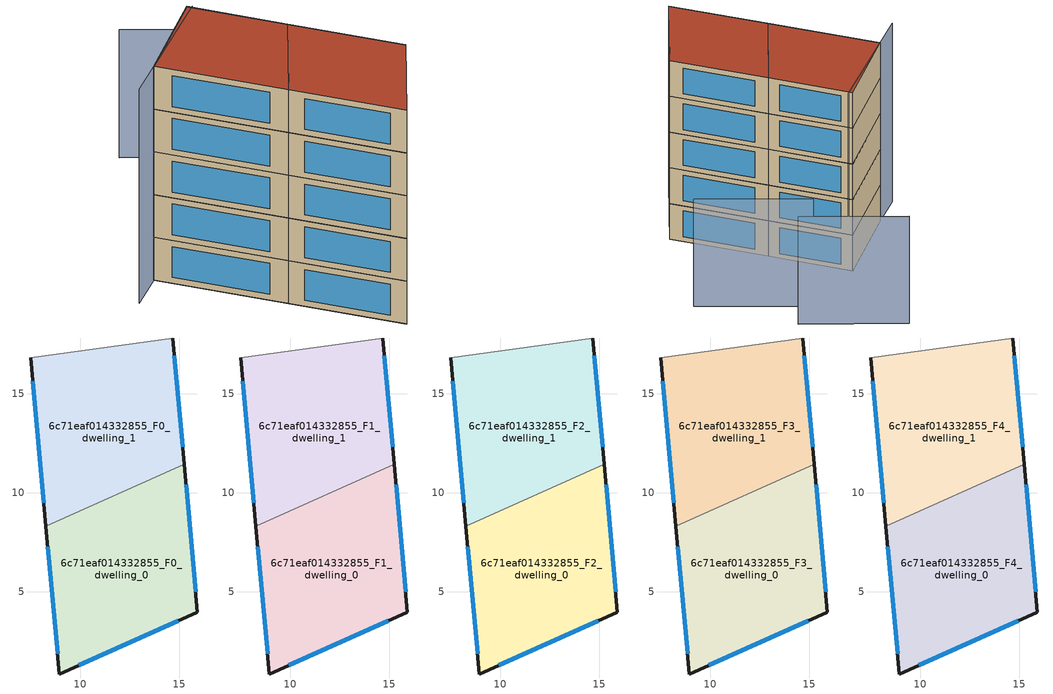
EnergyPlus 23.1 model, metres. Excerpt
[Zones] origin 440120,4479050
6c71eaf014332855_F0_dwelling_0
 floor ground (EU_floor_Construction): 15.91,3.96 15.25,11.43 8.26,8.31 8.95,0.85 z0
 wall outside (EU_wall_Construction): 15.25,11.43 15.91,3.96 8.95,0.85 8.26,8.31 z0:3
 wall to 6c71eaf014332855_F0_dwelling_1 (EU_wall_Construction): 8.26,8.31 15.25,11.43 z0:3
 window (EU_Window_Construction): 15.34,10.4 15.82,5 / 14.95,3.53 9.91,1.28 / 8.85,1.88 8.36,7.27 z0.42:2.58
6c71eaf014332855_F0_dwelling_1
 floor ground (EU_floor_Construction): 15.25,11.43 14.68,17.82 7.49,16.82 8.26,8.31 z0
 wall outside (EU_wall_Construction): 8.26,8.31 7.49,16.82 / 14.68,17.82 15.25,11.43 z0:3
 wall adiabatic (EU_wall_Construction): 7.49,16.82 14.68,17.82 z0:3
 window (EU_Window_Construction): 8.16,9.49 7.59,15.64 / 14.76,16.93 15.17,12.32 z0.42:2.58
6c71eaf014332855_F1_dwelling_0
 floor to 6c71eaf014332855_F0_dwelling_0 (EU_floor_Construction): 15.91,3.96 15.25,11.43 8.26,8.31 8.94,0.85 z3
 wall outside (EU_wall_Construction): 15.25,11.43 15.91,3.96 8.95,0.85 8.26,8.31 z3:6
 wall to 6c71eaf014332855_F1_dwelling_1 (EU_wall_Construction): 8.26,8.31 15.25,11.43 z3:6
 window (EU_Window_Construction): 15.34,10.4 15.82,5 / 14.95,3.53 9.91,1.28 / 8.85,1.88 8.36,7.27 z3.42:5.58
6c71eaf014332855_F1_dwelling_1
 floor to 6c71eaf014332855_F0_dwelling_1 (EU_floor_Construction): 15.25,11.43 14.68,17.82 7.49,16.82 8.26,8.31 z3
 wall outside (EU_wall_Construction): 8.26,8.31 7.49,16.82 / 14.68,17.82 15.25,11.43 z3:6
 wall adiabatic (EU_wall_Construction): 7.49,16.82 14.68,17.82 z3:6
 window (EU_Window_Construction): 8.16,9.49 7.59,15.64 / 14.76,16.93 15.17,12.32 z3.42:5.58
6c71eaf014332855_F2_dwelling_0
 floor to 6c71eaf014332855_F1_dwelling_0 (EU_floor_Construction): 15.91,3.96 15.25,11.43 8.26,8.31 8.94,0.85 z6
 wall outside (EU_wall_Construction): 15.25,11.43 15.91,3.96 8.95,0.85 8.26,8.31 z6:9
 wall to 6c71eaf014332855_F2_dwelling_1 (EU_wall_Construction): 8.26,8.31 15.25,11.43 z6:9
 window (EU_Window_Construction): 15.34,10.4 15.82,5 / 14.95,3.53 9.91,1.28 / 8.85,1.88 8.36,7.27 z6.42:8.58
6c71eaf014332855_F2_dwelling_1
 floor to 6c71eaf014332855_F1_dwelling_1 (EU_floor_Construction): 15.25,11.43 14.68,17.82 7.49,16.82 8.26,8.31 z6
 wall outside (EU_wall_Construction): 8.26,8.31 7.49,16.82 / 14.68,17.82 15.25,11.43 z6:9
 wall adiabatic (EU_wall_Construction): 7.49,16.82 14.68,17.82 z6:9
 window (EU_Window_Construction): 8.16,9.49 7.59,15.64 / 14.76,16.93 15.17,12.32 z6.42:8.58
6c71eaf014332855_F3_dwelling_0
 floor to 6c71eaf014332855_F2_dwelling_0 (EU_floor_Construction): 15.91,3.96 15.25,11.43 8.26,8.31 8.94,0.85 z9
 wall outside (EU_wall_Construction): 15.25,11.43 15.91,3.96 8.95,0.85 8.26,8.31 z9:12
 wall to 6c71eaf014332855_F3_dwelling_1 (EU_wall_Construction): 8.26,8.31 15.25,11.43 z9:12
 window (EU_Window_Construction): 15.34,10.4 15.82,5 / 14.95,3.53 9.91,1.28 / 8.85,1.88 8.36,7.27 z9.42:11.58
6c71eaf014332855_F3_dwelling_1
 floor to 6c71eaf014332855_F2_dwelling_1 (EU_floor_Construction): 15.25,11.43 14.68,17.82 7.49,16.82 8.26,8.31 z9
 wall outside (EU_wall_Construction): 8.26,8.31 7.49,16.82 / 14.68,17.82 15.25,11.43 z9:12
 wall adiabatic (EU_wall_Construction): 7.49,16.82 14.68,17.82 z9:12
 window (EU_Window_Construction): 8.16,9.49 7.59,15.64 / 14.76,16.93 15.17,12.32 z9.42:11.58
6c71eaf014332855_F4_dwelling_0
 floor to 6c71eaf014332855_F3_dwelling_0 (EU_floor_Construction): 15.91,3.96 15.25,11.43 8.26,8.31 8.94,0.85 z12
 wall outside (EU_wall_Construction): 15.25,11.43 15.91,3.96 8.95,0.85 8.26,8.31 z12:15
 wall to 6c71eaf014332855_F4_dwelling_1 (EU_wall_Construction): 8.26,8.31 15.25,11.43 z12:15
 window (EU_Window_Construction): 15.34,10.4 15.82,5 / 14.95,3.53 9.91,1.28 / 8.85,1.88 8.36,7.27 z12.42:14.58
 roof outside (EU_roof_Construction): 15.25,11.43 15.91,3.96 8.95,0.85 8.26,8.31 z15
6c71eaf014332855_F4_dwelling_1
 floor to 6c71eaf014332855_F3_dwelling_1 (EU_floor_Construction): 15.25,11.43 14.68,17.82 7.49,16.82 8.26,8.31 z12
 wall outside (EU_wall_Construction): 8.26,8.31 7.49,16.82 / 14.68,17.82 15.25,11.43 z12:15
 wall adiabatic (EU_wall_Construction): 7.49,16.82 14.68,17.82 z12:15
 window (EU_Window_Construction): 8.16,9.49 7.59,15.64 / 14.76,16.93 15.17,12.32 z12.42:14.58
 roof outside (EU_roof_Construction): 14.68,17.82 15.25,11.43 8.26,8.31 7.49,16.82 z15
shading: 23.74,9.31 20.26,17.19 / 23,17.2 19.69,24.46 z0:9; 14.86,17.55 4.7,16.55 z0:15
[Building]
EU S2 Campaign: North Axis=0; Terrain=City; Solar Distribution=FullExterior
[Site:Location]
Madrid: Latitude=40.5; Longitude=-3.5; Time Zone=1; Elevation=609
[SizingPeriod:WeatherFileDays]
AnnualSizingPeriod: Begin Month=1; Begin Day of Month=1; End Month=12; End Day of Month=31; Day of Week for Start Day=Monday; Use Weather File Daylight Saving Period=No; Use Weather File Rain and Snow Indicators=No
[MATERIAL]
EU_InternalMass_Material: Roughness=MediumRough; Thickness=0.1; Conductivity=1; Density=1800; Specific Heat=900; Thermal Absorptance=0.9; Solar Absorptance=0.7; Visible Absorptance=0.7
[MATERIAL:NOMASS] Roughness=MediumRough; Thermal Absorptance=0.9; Solar Absorptance=0.7; Visible Absorptance=0.7
Name | Thermal Resistance
EU_wall_NoMass | 1.60022
EU_roof_NoMass | 1.57597
EU_floor_NoMass | 0.470652
[WINDOWMATERIAL:SIMPLEGLAZINGSYSTEM]
EU_Window_SimpleGlazing: UFactor=3.28802; Solar Heat Gain Coefficient=0.85; Visible Transmittance=0.85
[CONSTRUCTION]
EU_wall_Construction: EU_wall_NoMass
EU_roof_Construction: EU_roof_NoMass
EU_floor_Construction: EU_floor_NoMass
EU_InternalMass_Construction: EU_InternalMass_Material
EU_Window_Construction: EU_Window_SimpleGlazing
[ZONE] Type=1; Multiplier=1; Ceiling Height=autocalculate; Floor Area=autocalculate; Part of Total Floor Area=Yes
Name | Volume
6c71eaf014332855_F0_dwelling_0 | 162.53
6c71eaf014332855_F1_dwelling_0; 6c71eaf014332855_F2_dwelling_0; 6c71eaf014332855_F3_dwelling_0; 6c71eaf014332855_F4_dwelling_0 | 162.531
6c71eaf014332855_F0_dwelling_1; 6c71eaf014332855_F1_dwelling_1; 6c71eaf014332855_F2_dwelling_1; 6c71eaf014332855_F3_dwelling_1; 6c71eaf014332855_F4_dwelling_1 | 162.538
[INTERNALMASS] Construction=EU_InternalMass_Construction
Name | Zone or ZoneList | Surface Area
6c71eaf014332855_F0_dwelling_0_EU_InternalMass | 6c71eaf014332855_F0_dwelling_0 | 54.1769
6c71eaf014332855_F0_dwelling_1_EU_InternalMass | 6c71eaf014332855_F0_dwelling_1 | 54.1793
6c71eaf014332855_F1_dwelling_0_EU_InternalMass | 6c71eaf014332855_F1_dwelling_0 | 54.1769
6c71eaf014332855_F1_dwelling_1_EU_InternalMass | 6c71eaf014332855_F1_dwelling_1 | 54.1793
6c71eaf014332855_F2_dwelling_0_EU_InternalMass | 6c71eaf014332855_F2_dwelling_0 | 54.1769
6c71eaf014332855_F2_dwelling_1_EU_InternalMass | 6c71eaf014332855_F2_dwelling_1 | 54.1793
6c71eaf014332855_F3_dwelling_0_EU_InternalMass | 6c71eaf014332855_F3_dwelling_0 | 54.1769
6c71eaf014332855_F3_dwelling_1_EU_InternalMass | 6c71eaf014332855_F3_dwelling_1 | 54.1793
6c71eaf014332855_F4_dwelling_0_EU_InternalMass | 6c71eaf014332855_F4_dwelling_0 | 54.1769
6c71eaf014332855_F4_dwelling_1_EU_InternalMass | 6c71eaf014332855_F4_dwelling_1 | 54.1793
[OTHEREQUIPMENT] Fuel Type=Electricity; Design Level Calculation Method=Watts/Area; Power per Zone Floor Area=1; Fraction Latent=0; Fraction Radiant=0; Fraction Lost=0; Carbon Dioxide Generation Rate=0; EndUse Subcategory=EU_Step8_InternalGains
Name | Zone or ZoneList or Space or SpaceList | Schedule
EU_Step8_InternalGain_6c71eaf014332855_F0_dwelling_0_f000 | 6c71eaf014332855_F0_dwelling_0 | EU_Step8_GainSchedule_6c71eaf014332855_F0_dwelling_0_f000
EU_Step8_InternalGain_6c71eaf014332855_F0_dwelling_1_f000 | 6c71eaf014332855_F0_dwelling_1 | EU_Step8_GainSchedule_6c71eaf014332855_F0_dwelling_1_f000
EU_Step8_InternalGain_6c71eaf014332855_F1_dwelling_0_f000 | 6c71eaf014332855_F1_dwelling_0 | EU_Step8_GainSchedule_6c71eaf014332855_F1_dwelling_0_f000
EU_Step8_InternalGain_6c71eaf014332855_F1_dwelling_1_f000 | 6c71eaf014332855_F1_dwelling_1 | EU_Step8_GainSchedule_6c71eaf014332855_F1_dwelling_1_f000
EU_Step8_InternalGain_6c71eaf014332855_F2_dwelling_0_f000 | 6c71eaf014332855_F2_dwelling_0 | EU_Step8_GainSchedule_6c71eaf014332855_F2_dwelling_0_f000
EU_Step8_InternalGain_6c71eaf014332855_F2_dwelling_1_f000 | 6c71eaf014332855_F2_dwelling_1 | EU_Step8_GainSchedule_6c71eaf014332855_F2_dwelling_1_f000
EU_Step8_InternalGain_6c71eaf014332855_F3_dwelling_0_f000 | 6c71eaf014332855_F3_dwelling_0 | EU_Step8_GainSchedule_6c71eaf014332855_F3_dwelling_0_f000
EU_Step8_InternalGain_6c71eaf014332855_F3_dwelling_1_f000 | 6c71eaf014332855_F3_dwelling_1 | EU_Step8_GainSchedule_6c71eaf014332855_F3_dwelling_1_f000
EU_Step8_InternalGain_6c71eaf014332855_F4_dwelling_0_f000 | 6c71eaf014332855_F4_dwelling_0 | EU_Step8_GainSchedule_6c71eaf014332855_F4_dwelling_0_f000
EU_Step8_InternalGain_6c71eaf014332855_F4_dwelling_1_f000 | 6c71eaf014332855_F4_dwelling_1 | EU_Step8_GainSchedule_6c71eaf014332855_F4_dwelling_1_f000
[ZONEVENTILATION:DESIGNFLOWRATE] Schedule=EU_AlwaysOn; Design Flow Rate Calculation Method=AirChanges/Hour; Air Changes per Hour=0.480704; Ventilation Type=Natural; Fan Pressure Rise=0; Fan Total Efficiency=1; Constant Term Coefficient=1; Temperature Term Coefficient=0; Velocity Term Coefficient=0; Velocity Squared Term Coefficient=0; Minimum Indoor Temperature=-100; Maximum Indoor Temperature=100; Delta Temperature=-100; Minimum Outdoor Temperature=-100; Maximum Outdoor Temperature=100; Maximum Wind Speed=40
Name | Zone or ZoneList or Space or SpaceList
EU_ConstantAir_6c71eaf014332855_F0_dwelling_0 | 6c71eaf014332855_F0_dwelling_0
EU_ConstantAir_6c71eaf014332855_F0_dwelling_1 | 6c71eaf014332855_F0_dwelling_1
EU_ConstantAir_6c71eaf014332855_F1_dwelling_0 | 6c71eaf014332855_F1_dwelling_0
EU_ConstantAir_6c71eaf014332855_F1_dwelling_1 | 6c71eaf014332855_F1_dwelling_1
EU_ConstantAir_6c71eaf014332855_F2_dwelling_0 | 6c71eaf014332855_F2_dwelling_0
EU_ConstantAir_6c71eaf014332855_F2_dwelling_1 | 6c71eaf014332855_F2_dwelling_1
EU_ConstantAir_6c71eaf014332855_F3_dwelling_0 | 6c71eaf014332855_F3_dwelling_0
EU_ConstantAir_6c71eaf014332855_F3_dwelling_1 | 6c71eaf014332855_F3_dwelling_1
EU_ConstantAir_6c71eaf014332855_F4_dwelling_0 | 6c71eaf014332855_F4_dwelling_0
EU_ConstantAir_6c71eaf014332855_F4_dwelling_1 | 6c71eaf014332855_F4_dwelling_1
[HVACTEMPLATE:THERMOSTAT] Constant Heating Setpoint=20; Constant Cooling Setpoint=50
EU_HeatOnly_6c71eaf014332855_F0_dwelling_0; EU_HeatOnly_6c71eaf014332855_F0_dwelling_1; EU_HeatOnly_6c71eaf014332855_F1_dwelling_0; EU_HeatOnly_6c71eaf014332855_F1_dwelling_1; EU_HeatOnly_6c71eaf014332855_F2_dwelling_0; EU_HeatOnly_6c71eaf014332855_F2_dwelling_1; EU_HeatOnly_6c71eaf014332855_F3_dwelling_0; EU_HeatOnly_6c71eaf014332855_F3_dwelling_1; EU_HeatOnly_6c71eaf014332855_F4_dwelling_0; EU_HeatOnly_6c71eaf014332855_F4_dwelling_1
[HVACTEMPLATE:ZONE:IDEALLOADSAIRSYSTEM] System Availability Schedule=EU_AlwaysOn; Maximum Heating Supply Air Temperature=50; Minimum Cooling Supply Air Temperature=13; Maximum Heating Supply Air Humidity Ratio=0.0156; Minimum Cooling Supply Air Humidity Ratio=0.0077; Heating Limit=NoLimit; Cooling Limit=NoLimit; Heating Availability Schedule=EU_AlwaysOn; Cooling Availability Schedule=EU_CoolingOff; Dehumidification Control Type=ConstantSensibleHeatRatio; Cooling Sensible Heat Ratio=0.7; Dehumidification Setpoint=60; Humidification Control Type=None; Humidification Setpoint=30; Outdoor Air Method=None; Outdoor Air Flow Rate per Person=0.00944; Outdoor Air Flow Rate per Zone Floor Area=0; Outdoor Air Flow Rate per Zone=0; Demand Controlled Ventilation Type=None; Outdoor Air Economizer Type=NoEconomizer; Heat Recovery Type=None; Sensible Heat Recovery Effectiveness=0.7; Latent Heat Recovery Effectiveness=0.65
Name | Template Thermostat
6c71eaf014332855_F0_dwelling_0 | EU_HeatOnly_6c71eaf014332855_F0_dwelling_0
6c71eaf014332855_F0_dwelling_1 | EU_HeatOnly_6c71eaf014332855_F0_dwelling_1
6c71eaf014332855_F1_dwelling_0 | EU_HeatOnly_6c71eaf014332855_F1_dwelling_0
6c71eaf014332855_F1_dwelling_1 | EU_HeatOnly_6c71eaf014332855_F1_dwelling_1
6c71eaf014332855_F2_dwelling_0 | EU_HeatOnly_6c71eaf014332855_F2_dwelling_0
6c71eaf014332855_F2_dwelling_1 | EU_HeatOnly_6c71eaf014332855_F2_dwelling_1
6c71eaf014332855_F3_dwelling_0 | EU_HeatOnly_6c71eaf014332855_F3_dwelling_0
6c71eaf014332855_F3_dwelling_1 | EU_HeatOnly_6c71eaf014332855_F3_dwelling_1
6c71eaf014332855_F4_dwelling_0 | EU_HeatOnly_6c71eaf014332855_F4_dwelling_0
6c71eaf014332855_F4_dwelling_1 | EU_HeatOnly_6c71eaf014332855_F4_dwelling_1
[SIZING:ZONE] Zone Cooling Design Supply Air Temperature Input Method=SupplyAirTemperature; Zone Cooling Design Supply Air Temperature=13; Zone Heating Design Supply Air Temperature Input Method=SupplyAirTemperature; Zone Heating Design Supply Air Temperature=50; Zone Cooling Design Supply Air Humidity Ratio=0.008; Zone Heating Design Supply Air Humidity Ratio=0.008; Cooling Design Air Flow Method=DesignDay; Cooling Design Air Flow Rate=0; Cooling Minimum Air Flow per Zone Floor Area=0.000762; Cooling Minimum Air Flow=0; Cooling Minimum Air Flow Fraction=0.2; Heating Design Air Flow Method=DesignDay; Heating Design Air Flow Rate=0; Heating Maximum Air Flow per Zone Floor Area=0.002032; Heating Maximum Air Flow=0.141576; Heating Maximum Air Flow Fraction=0.3; Account for Dedicated Outdoor Air System=No; Dedicated Outdoor Air System Control Strategy=NeutralSupplyAir; Dedicated Outdoor Air Low Setpoint Temperature for Design=autosize; Dedicated Outdoor Air High Setpoint Temperature for Design=autosize; Zone Load Sizing Method=Sensible Load Only No Latent Load; Zone Latent Cooling Design Supply Air Humidity Ratio Input Method=HumidityRatioDifference; Zone Cooling Design Supply Air Humidity Ratio Difference=0.005; Zone Latent Heating Design Supply Air Humidity Ratio Input Method=HumidityRatioDifference; Zone Humidification Design Supply Air Humidity Ratio Difference=0.005
6c71eaf014332855_F0_dwelling_0; 6c71eaf014332855_F0_dwelling_1; 6c71eaf014332855_F1_dwelling_0; 6c71eaf014332855_F1_dwelling_1; 6c71eaf014332855_F2_dwelling_0; 6c71eaf014332855_F2_dwelling_1; 6c71eaf014332855_F3_dwelling_0; 6c71eaf014332855_F3_dwelling_1; 6c71eaf014332855_F4_dwelling_0; 6c71eaf014332855_F4_dwelling_1
[SCHEDULE:CONSTANT]
Name | Hourly Value
EU_AlwaysOn | 1
EU_CoolingOff | 0
[SCHEDULE:FILE] Column Number=1; Rows to Skip at Top=0; Number of Hours of Data=8760; Column Separator=Comma; Interpolate to Timestep=No; Minutes per Item=60; Adjust Schedule for Daylight Savings=Yes
Name | File
EU_Step8_GainSchedule_6c71eaf014332855_F0_dwelling_0_f000 | ../../schedules/6c71eaf014332855/6c71eaf014332855_F0_dwelling_0_f000_gain.csv
EU_Step8_GainSchedule_6c71eaf014332855_F0_dwelling_1_f000 | ../../schedules/6c71eaf014332855/6c71eaf014332855_F0_dwelling_1_f000_gain.csv
EU_Step8_GainSchedule_6c71eaf014332855_F1_dwelling_0_f000 | ../../schedules/6c71eaf014332855/6c71eaf014332855_F1_dwelling_0_f000_gain.csv
EU_Step8_GainSchedule_6c71eaf014332855_F1_dwelling_1_f000 | ../../schedules/6c71eaf014332855/6c71eaf014332855_F1_dwelling_1_f000_gain.csv
EU_Step8_GainSchedule_6c71eaf014332855_F2_dwelling_0_f000 | ../../schedules/6c71eaf014332855/6c71eaf014332855_F2_dwelling_0_f000_gain.csv
EU_Step8_GainSchedule_6c71eaf014332855_F2_dwelling_1_f000 | ../../schedules/6c71eaf014332855/6c71eaf014332855_F2_dwelling_1_f000_gain.csv
EU_Step8_GainSchedule_6c71eaf014332855_F3_dwelling_0_f000 | ../../schedules/6c71eaf014332855/6c71eaf014332855_F3_dwelling_0_f000_gain.csv
EU_Step8_GainSchedule_6c71eaf014332855_F3_dwelling_1_f000 | ../../schedules/6c71eaf014332855/6c71eaf014332855_F3_dwelling_1_f000_gain.csv
EU_Step8_GainSchedule_6c71eaf014332855_F4_dwelling_0_f000 | ../../schedules/6c71eaf014332855/6c71eaf014332855_F4_dwelling_0_f000_gain.csv
EU_Step8_GainSchedule_6c71eaf014332855_F4_dwelling_1_f000 | ../../schedules/6c71eaf014332855/6c71eaf014332855_F4_dwelling_1_f000_gain.csv
